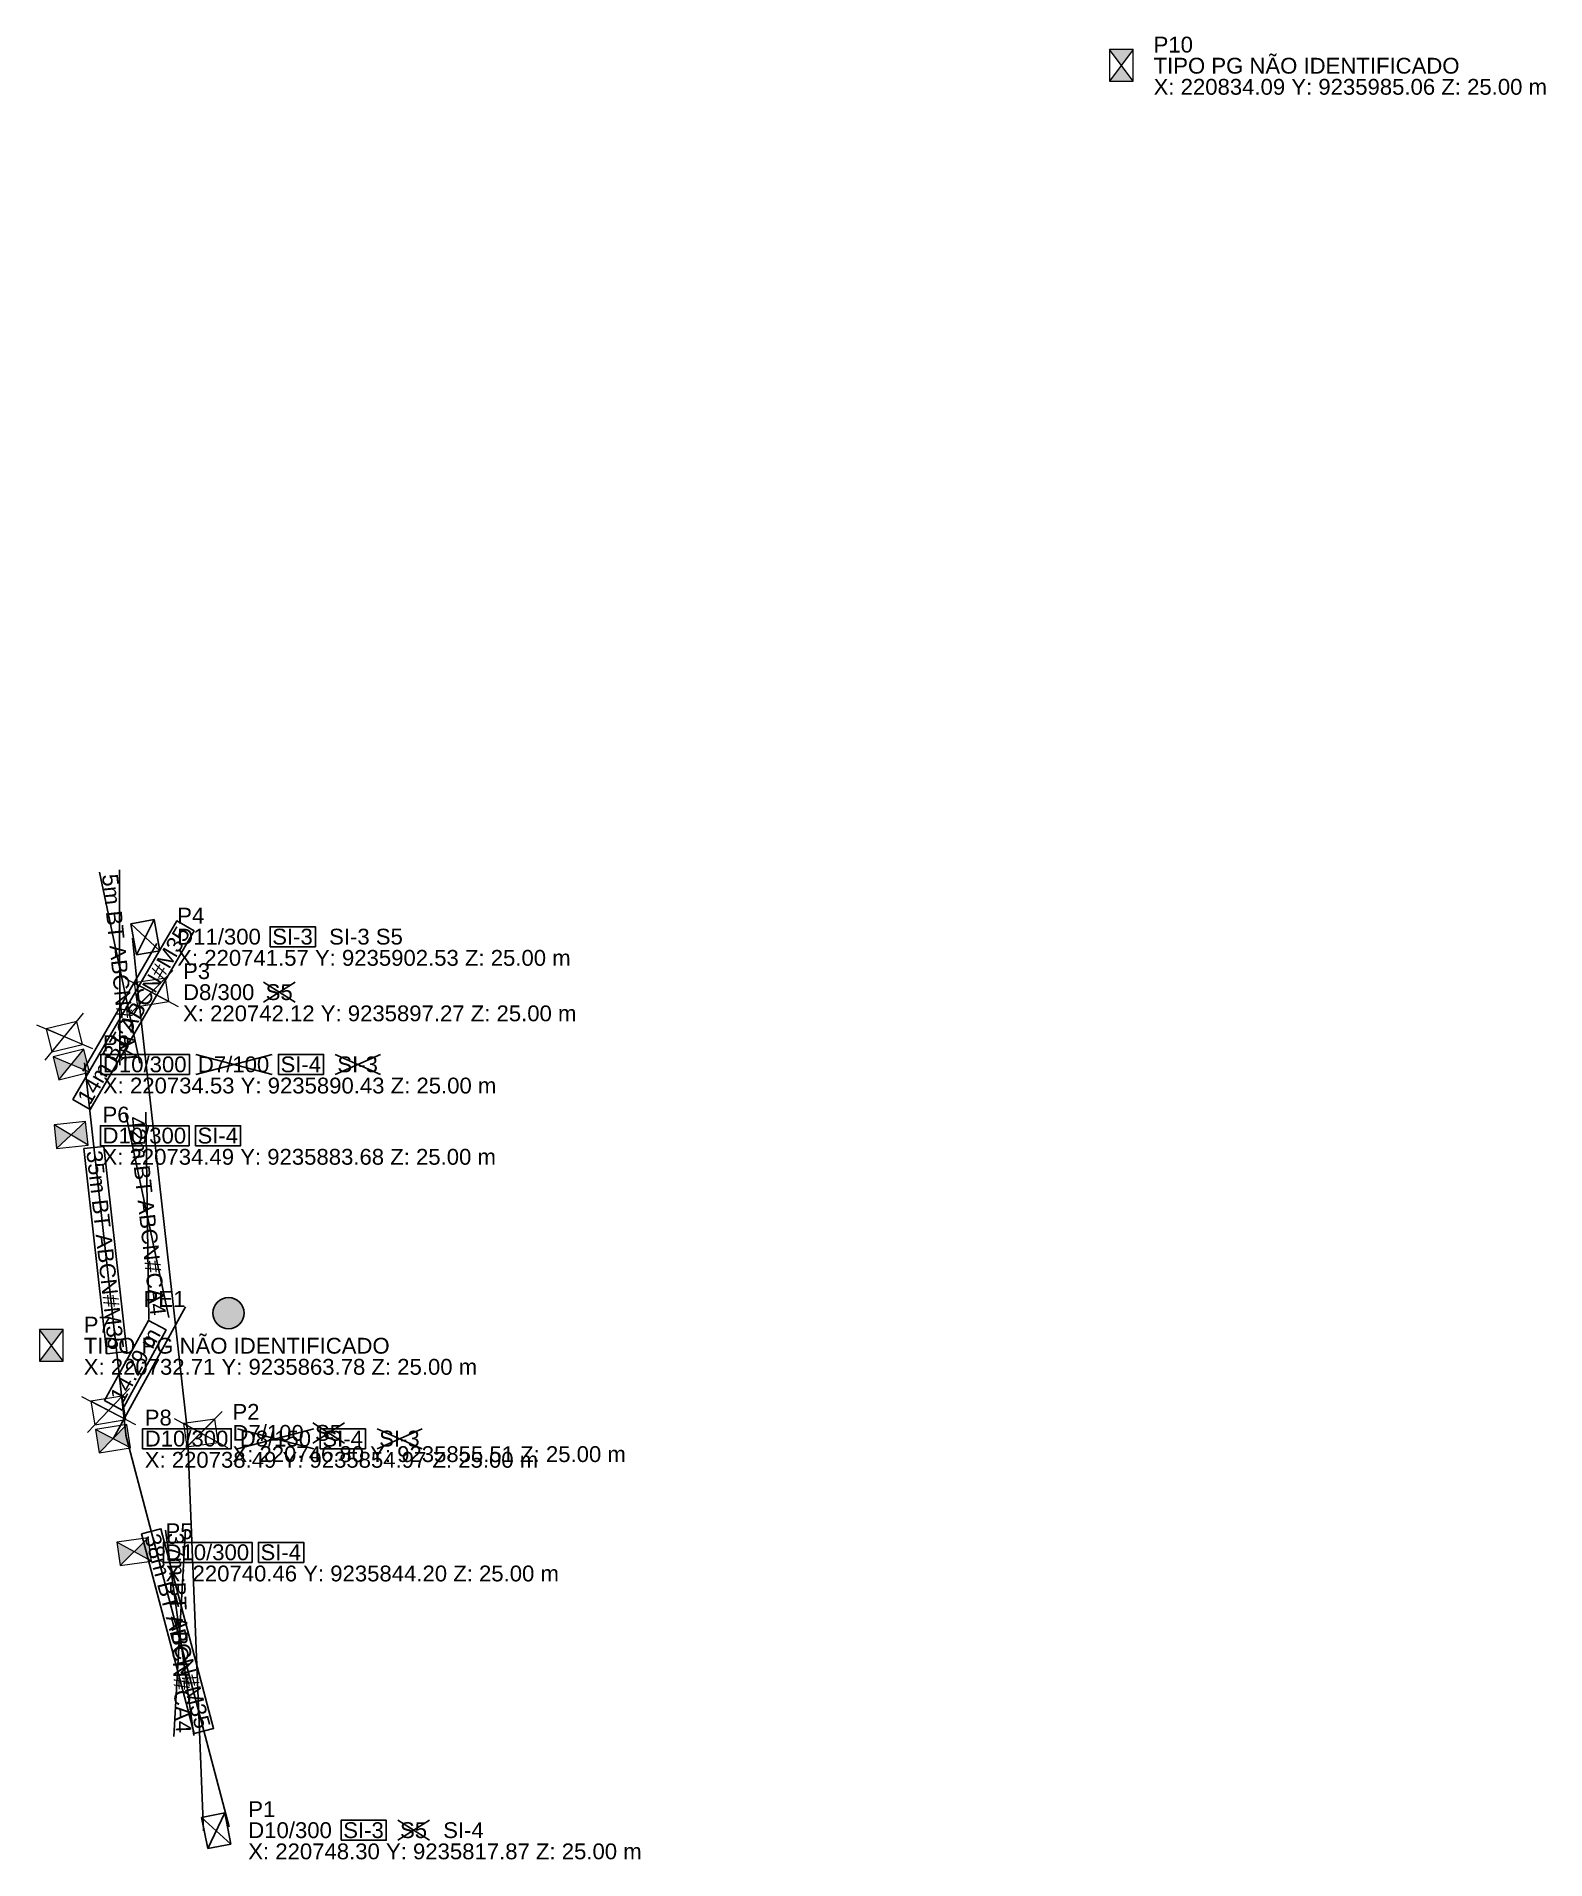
# Model space of a CAD drawing. Header units: metres. Extents: x 220731 to 220874, y 9235815 to 9235988.
import ezdxf
from ezdxf.enums import TextEntityAlignment as Align

# ---------------------------------------------------------------- set-up
doc = ezdxf.new("R2010")
doc.units = ezdxf.units.M
for name, color, linetype in [('PONTO DE ENTREGA', 8, 'CONTINUOUS'), ('PONTO FOTO', 4, 'CONTINUOUS'), ('POSTE', 3, 'CONTINUOUS'), ('Poste dt', 3, 'Continuous'), ('Poste Existente', 3, 'Continuous'), ('Poste retirar', 7, 'Continuous'), ('REDE SECUNDARIA - Instalar', 5, 'CONTINUOUS'), ('REDE SECUNDARIA - Remover', 5, 'CONTINUOUS'), ('TEXTOS A IMPLANTAR', 1, 'CONTINUOUS'), ('TEXTOS A REMOVER', 7, 'CONTINUOUS'), ('TEXTOS EXISTENTES', 7, 'CONTINUOUS')]:
    doc.layers.add(name, color=color, linetype=linetype)
doc.styles.add('ARIAL', font='arial.ttf')

# ---------------------------------------------------------------- blocks, each defined once
blk = doc.blocks.new('dt')
at = {"color": 0}
for p, q in [((1.120087, 1.5), (-1.120087, 1.5)), ((-1.120087, 1.5), (-1.120087, -1.5)), ((-1.120087, 1.5), (1.120087, -1.5)), ((-1.120087, -1.5), (1.120087, 1.5)), ((1.120087, -1.5), (1.120087, 1.5)), ((-1.120087, -1.5), (1.120087, -1.5))]:
    blk.add_line(p, q, dxfattribs=at)
for tag, p in [('MODELO', (-2.878805, 2.548923)), ('COD', (1.996674, -1.514935))]:
    blk.add_attdef(tag, p, '', height=1.6, dxfattribs=at)
blk = doc.blocks.new('PosteDtExistente')
at = {"layer": 'Poste Existente', "rotation": 180}
blk.add_blockref('dt', (-0.036594, -0.043517), dxfattribs=at)
at = {"layer": 'poste'}
for tag, p in [('MODELO', (-2.878805, 2.548923)), ('COD', (1.996674, -1.514935))]:
    blk.add_attdef(tag, p, '', height=1.6, dxfattribs=at)
blk = doc.blocks.new('DTPXX')
at = {"color": 1, "lineweight": 0}
for p, q in [((1.728679, -2.293551), (-1.728679, 2.293551)), ((-1.708098, -2.308919), (1.708098, 2.308919))]:
    blk.add_line(p, q, dxfattribs=at)
at = {"color": 3, "lineweight": 0}
for p, q in [((-1.120087, 1.5), (-1.120087, -1.5)), ((1.120087, 1.5), (-1.120087, 1.5)), ((1.120087, -1.5), (-1.120087, 1.5)), ((1.120087, 1.5), (-1.120087, -1.5)), ((1.120087, -1.5), (1.120087, 1.5)), ((-1.120087, -1.5), (1.120087, -1.5))]:
    blk.add_line(p, q, dxfattribs=at)
blk = doc.blocks.new('PosteDtRetirar')
at = {"layer": 'Poste retirar'}
blk.add_blockref('DTPXX', (0.003631, 0.008945), dxfattribs=at)
at = {"layer": 'poste'}
for tag, p in [('MODELO', (-2.878805, 2.548923)), ('COD', (1.996674, -1.514935))]:
    blk.add_attdef(tag, p, '', height=1.6, dxfattribs=at)
blk = doc.blocks.new('dtp')
at = {"linetype": 'Continuous', "lineweight": 0, "ltscale": 0.01}
h = blk.add_hatch(color=0, dxfattribs=at)
h.paths.add_polyline_path([(-1.12, 1.5), (0, 0), (1.12, 1.5)])
h.paths.add_polyline_path([(-1.12, -1.5), (1.12, -1.5), (0, 0)])
at = {"color": 0, "lineweight": 0}
for p, q in [((-1.12, -1.5), (1.12, 1.5)), ((-1.12, 1.5), (1.12, -1.5)), ((1.12, 1.5), (-1.12, 1.5)), ((-1.12, 1.5), (-1.12, -1.5)), ((1.12, -1.5), (1.12, 1.5)), ((-1.12, -1.5), (1.12, -1.5))]:
    blk.add_line(p, q, dxfattribs=at)
blk = doc.blocks.new('PosteDtProjetado')
at = {"layer": 'Poste dt', "rotation": 180}
blk.add_blockref('dtp', (-0.05948, 0.026162), dxfattribs=at)
at = {"layer": 'poste', "ltscale": 0.01}
for tag, p in [('MODELO', (-3.273471, 2.731691)), ('COD', (1.964351, -1.493983))]:
    blk.add_attdef(tag, p, '', height=1.6, dxfattribs=at)
blk = doc.blocks.new('PosteDtSubstituir')
at = {"linetype": 'CONTINUOUS', "lineweight": 0}
h = blk.add_hatch(color=3, dxfattribs=at)
h.paths.add_polyline_path([(1.12, -1.5), (0, 0), (-1.12, -1.5)], flags=0)
h.paths.add_polyline_path([(1.12, 1.5), (-1.12, 1.5), (0, 0)], flags=0)
at = {"color": 1, "lineweight": 0}
for p, q in [((-0.98, -2.3), (-4.44, 2.29)), ((-4.42, -2.32), (-1, 2.3))]:
    blk.add_line(p, q, dxfattribs=at)
at = {"color": 3, "lineweight": 0}
for p, q in [((-3.83, 1.49), (-3.83, -1.51)), ((-1.59, 1.49), (-3.83, 1.49)), ((-1.59, -1.51), (-3.83, 1.49)), ((-1.59, 1.49), (-3.83, -1.51)), ((-1.59, -1.51), (-1.59, 1.49)), ((1.12, 1.5), (-1.12, -1.5)), ((1.12, -1.5), (-1.12, 1.5)), ((1.12, 1.5), (-1.12, 1.5)), ((-1.12, 1.5), (-1.12, -1.5)), ((1.12, -1.5), (1.12, 1.5)), ((-3.83, -1.51), (-1.59, -1.51)), ((-1.12, -1.5), (1.12, -1.5))]:
    blk.add_line(p, q, dxfattribs=at)
blk = doc.blocks.new('PontoEntrega', base_point=(8.56, 3.62))
h = blk.add_hatch(color=1)
h.dxf.hatch_style = 1
h.paths.add_polyline_path([(14.13, 3.03, 1), (11.17, 3.03, 1)])
at = {"color": 1}
blk.add_circle((12.65, 3.03), 1.48, dxfattribs=at)

msp = doc.modelspace()

# ---------------------------------------------------------------- linework, layer by layer
at = {"color": 1, "linetype": 'CONTINUOUS'}
for p, q in [((220737.21, 9235908.66), (220741.01, 9235890.56)), ((220739.12, 9235890.37), (220739.1, 9235908.86)), ((220752.75, 9235896.32), (220755.74, 9235898.22)), ((220755.74, 9235896.32), (220752.75, 9235898.22)), ((220746.33, 9235889.48), (220753.56, 9235891.38)), ((220753.56, 9235889.48), (220746.33, 9235891.38)), ((220759.54, 9235889.48), (220763.82, 9235891.38)), ((220763.82, 9235889.48), (220759.54, 9235891.38)), ((220739.69, 9235885.7), (220743.76, 9235866.46)), ((220741.87, 9235866.25), (220741.58, 9235885.91)), ((220750.29, 9235854.02), (220757.52, 9235855.92)), ((220757.52, 9235854.02), (220750.29, 9235855.92)), ((220757.42, 9235854.56), (220760.41, 9235856.46)), ((220760.41, 9235854.56), (220757.42, 9235856.46)), ((220763.5, 9235854.02), (220767.78, 9235855.92)), ((220767.78, 9235854.02), (220763.5, 9235855.92)), ((220744.24, 9235826.76), (220745.36, 9235846.4)), ((220743.46, 9235846.32), (220746.14, 9235826.84)), ((220765.48, 9235816.92), (220768.47, 9235818.82)), ((220768.47, 9235816.92), (220765.48, 9235818.82))]:
    msp.add_line(p, q, dxfattribs=at)
at = {"layer": 'PONTO DE ENTREGA'}
msp.add_line((220738.49, 9235854.97), (220745.34, 9235867.46), dxfattribs=at)
msp.add_lwpolyline([(220739.36, 9235857.69), (220743.51, 9235865.27), (220741.85, 9235866.18), (220737.69, 9235858.6), (220739.36, 9235857.69)], close=True, dxfattribs=at)
at = {"layer": 'REDE SECUNDARIA - Instalar'}
for points in [[(220735.61, 9235889.8), (220742.65, 9235901.9)], [(220739.73, 9235855.11), (220735.77, 9235890.57)], [(220749.5, 9235818.19), (220739.7, 9235855.29)]]:
    msp.add_lwpolyline(points, dxfattribs=at)
at = {"layer": 'REDE SECUNDARIA - Remover'}
for points in [[(220740.33, 9235902.4), (220740.88, 9235897.14)], [(220740.88, 9235897.13), (220745.56, 9235855.37)], [(220745.55, 9235855.46), (220747.05, 9235817.82)]]:
    msp.add_lwpolyline(points, dxfattribs=at)
at = {"layer": 'TEXTOS A IMPLANTAR'}
for points in [[(220736.33, 9235886.16), (220746.17, 9235903.08), (220744.53, 9235904.03), (220734.69, 9235887.11), (220736.33, 9235886.16)], [(220753.37, 9235901.58), (220757.66, 9235901.58), (220757.66, 9235903.48), (220753.37, 9235903.48), (220753.37, 9235901.58)], [(220737.33, 9235889.48), (220745.73, 9235889.48), (220745.73, 9235891.38), (220737.33, 9235891.38), (220737.33, 9235889.48)], [(220754.16, 9235889.48), (220758.44, 9235889.48), (220758.44, 9235891.38), (220754.16, 9235891.38), (220754.16, 9235889.48)], [(220737.29, 9235882.73), (220745.69, 9235882.73), (220745.69, 9235884.63), (220737.29, 9235884.63), (220737.29, 9235882.73)], [(220746.29, 9235882.73), (220750.57, 9235882.73), (220750.57, 9235884.63), (220746.29, 9235884.63), (220746.29, 9235882.73)], [(220735.72, 9235882.46), (220737.9, 9235863.01), (220739.78, 9235863.22), (220737.61, 9235882.67), (220735.72, 9235882.46)], [(220741.29, 9235854.02), (220749.69, 9235854.02), (220749.69, 9235855.92), (220741.29, 9235855.92), (220741.29, 9235854.02)], [(220758.12, 9235854.02), (220762.4, 9235854.02), (220762.4, 9235855.92), (220758.12, 9235855.92), (220758.12, 9235854.02)], [(220741.18, 9235845.96), (220746.18, 9235827.03), (220748.02, 9235827.52), (220743.02, 9235846.44), (220741.18, 9235845.96)], [(220743.26, 9235843.25), (220751.66, 9235843.25), (220751.66, 9235845.15), (220743.26, 9235845.15), (220743.26, 9235843.25)], [(220752.26, 9235843.25), (220756.55, 9235843.25), (220756.55, 9235845.15), (220752.26, 9235845.15), (220752.26, 9235843.25)], [(220760.1, 9235816.92), (220764.38, 9235816.92), (220764.38, 9235818.82), (220760.1, 9235818.82), (220760.1, 9235816.92)]]:
    msp.add_lwpolyline(points, close=True, dxfattribs=at)

# ---------------------------------------------------------------- block references
for p in [(220834.09, 9235985.06), (220732.71, 9235863.78)]:
    msp.add_blockref('PosteDtProjetado', p)
for name, p, rotation in [('PosteDtExistente', (220741.57, 9235902.53), 10.28914083293148), ('PosteDtRetirar', (220742.12, 9235897.27), 278.60355074731564), ('PosteDtSubstituir', (220734.53, 9235890.43), 283.7325531590955), ('PosteDtProjetado', (220734.49, 9235883.68), 275.8772991672567), ('PosteDtSubstituir', (220738.49, 9235854.97), 279.1331434608316), ('PosteDtRetirar', (220746.8, 9235855.51), 277.95784703690003), ('PosteDtProjetado', (220740.46, 9235844.2), 278.0308240679832), ('PosteDtExistente', (220748.3, 9235817.87), 11.229917882224356)]:
    msp.add_blockref(name, p, dxfattribs=dict(rotation=rotation))
at = {"layer": 'PONTO DE ENTREGA'}
msp.add_blockref('PontoEntrega', (220745.34, 9235867.46), dxfattribs=at)

# ---------------------------------------------------------------- texts
at = {"style": 'Arial'}
for s, p in [('TIPO PG NÃO IDENTIFICADO', (220837.09, 9235985.06)), ('X: 220834.09 Y: 9235985.06 Z: 25.00 m', (220837.09, 9235983.06)), ('X: 220741.57 Y: 9235902.53 Z: 25.00 m', (220744.57, 9235900.53)), ('X: 220742.12 Y: 9235897.27 Z: 25.00 m', (220745.12, 9235895.27)), ('X: 220734.53 Y: 9235890.43 Z: 25.00 m', (220737.53, 9235888.43)), ('X: 220734.49 Y: 9235883.68 Z: 25.00 m', (220737.49, 9235881.68)), ('TIPO PG NÃO IDENTIFICADO', (220735.71, 9235863.78)), ('X: 220732.71 Y: 9235863.78 Z: 25.00 m', (220735.71, 9235861.78)), ('X: 220738.49 Y: 9235854.97 Z: 25.00 m', (220741.49, 9235852.97)), ('X: 220746.80 Y: 9235855.51 Z: 25.00 m', (220749.8, 9235853.51)), ('X: 220740.46 Y: 9235844.20 Z: 25.00 m', (220743.46, 9235842.2)), ('X: 220748.30 Y: 9235817.87 Z: 25.00 m', (220751.3, 9235815.87))]:
    msp.add_text(s, height=1.5, dxfattribs=at).set_placement(p, align=Align.MIDDLE_LEFT)
at = {"layer": 'PONTO DE ENTREGA', "style": 'Arial'}
msp.add_text('PE1', height=1.5, dxfattribs=at).set_placement((220745.34, 9235867.46), align=Align.RIGHT)
at = {"layer": 'PONTO DE ENTREGA', "insert": (220740.6, 9235861.94), "char_height": 1.5, "attachment_point": 5, "rotation": 61.2503, "style": 'Arial'}
msp.add_mtext('14.29 m', dxfattribs=at)
at = {"layer": 'PONTO FOTO', "style": 'Arial'}
for s, p in [('P10', (220837.09, 9235987.06)), ('P4', (220744.57, 9235904.53)), ('P3', (220745.12, 9235899.27)), ('P9', (220737.53, 9235892.43)), ('P6', (220737.49, 9235885.68)), ('P7', (220735.71, 9235865.78)), ('P8', (220741.49, 9235856.97)), ('P2', (220749.8, 9235857.51)), ('P5', (220743.46, 9235846.2)), ('P1', (220751.3, 9235819.87))]:
    msp.add_text(s, height=1.5, dxfattribs=at).set_placement(p, align=Align.MIDDLE_LEFT)
at = {"layer": 'TEXTOS A IMPLANTAR', "char_height": 1.5, "attachment_point": 2, "style": 'Arial'}
for s, insert, rotation in [('14m BT ABCN#M35', (220739.78, 9235895.47), 59.8186), ('35m BT ABCN#M35', (220738.5, 9235872.92), 276.3709), ('38m BT ABCN#M35', (220745.33, 9235836.93), 284.8033)]:
    msp.add_mtext(s, dxfattribs=dict(at, insert=insert, rotation=rotation))
at = {"layer": 'TEXTOS A IMPLANTAR', "char_height": 1.5, "attachment_point": 4, "style": 'Arial'}
for s, insert in [('SI-3', (220753.57, 9235902.53)), ('D10/300', (220737.53, 9235890.43)), ('SI-4', (220754.36, 9235890.43)), ('D10/300', (220737.49, 9235883.68)), ('SI-4', (220746.49, 9235883.68)), ('D10/300', (220741.49, 9235854.97)), ('SI-4', (220758.32, 9235854.97)), ('D10/300', (220743.46, 9235844.2)), ('SI-4', (220752.46, 9235844.2)), ('SI-3', (220760.3, 9235817.87))]:
    msp.add_mtext(s, dxfattribs=dict(at, insert=insert))
at = {"layer": 'TEXTOS A REMOVER', "char_height": 1.5, "attachment_point": 2, "style": 'Arial'}
for s, insert, rotation in [('5m BT ABCN#CA4', (220739.86, 9235899.69), 275.9733), ('42m BT ABCN#CA4', (220742.47, 9235876.17), 276.3914), ('37m BT ABCN#CA4', (220745.55, 9235836.61), 272.2765)]:
    msp.add_mtext(s, dxfattribs=dict(at, insert=insert, rotation=rotation))
at = {"layer": 'TEXTOS A REMOVER', "char_height": 1.5, "attachment_point": 4, "style": 'Arial'}
for s, insert in [('D8/300', (220745.12, 9235897.27)), ('S5', (220752.95, 9235897.27)), ('D7/100', (220746.53, 9235890.43)), ('SI-3', (220759.74, 9235890.43)), ('D7/100', (220749.8, 9235855.51)), ('D8/150', (220750.49, 9235854.97)), ('S5', (220757.62, 9235855.51)), ('SI-3', (220763.7, 9235854.97)), ('S5', (220765.68, 9235817.87))]:
    msp.add_mtext(s, dxfattribs=dict(at, insert=insert))
at = {"layer": 'TEXTOS EXISTENTES', "char_height": 1.5, "attachment_point": 4, "style": 'Arial'}
for s, insert in [('D11/300', (220744.57, 9235902.53)), ('SI-3 S5', (220758.96, 9235902.53)), ('D10/300', (220751.3, 9235817.87)), ('SI-4', (220769.77, 9235817.87))]:
    msp.add_mtext(s, dxfattribs=dict(at, insert=insert))

doc.saveas('drawing.dxf')
